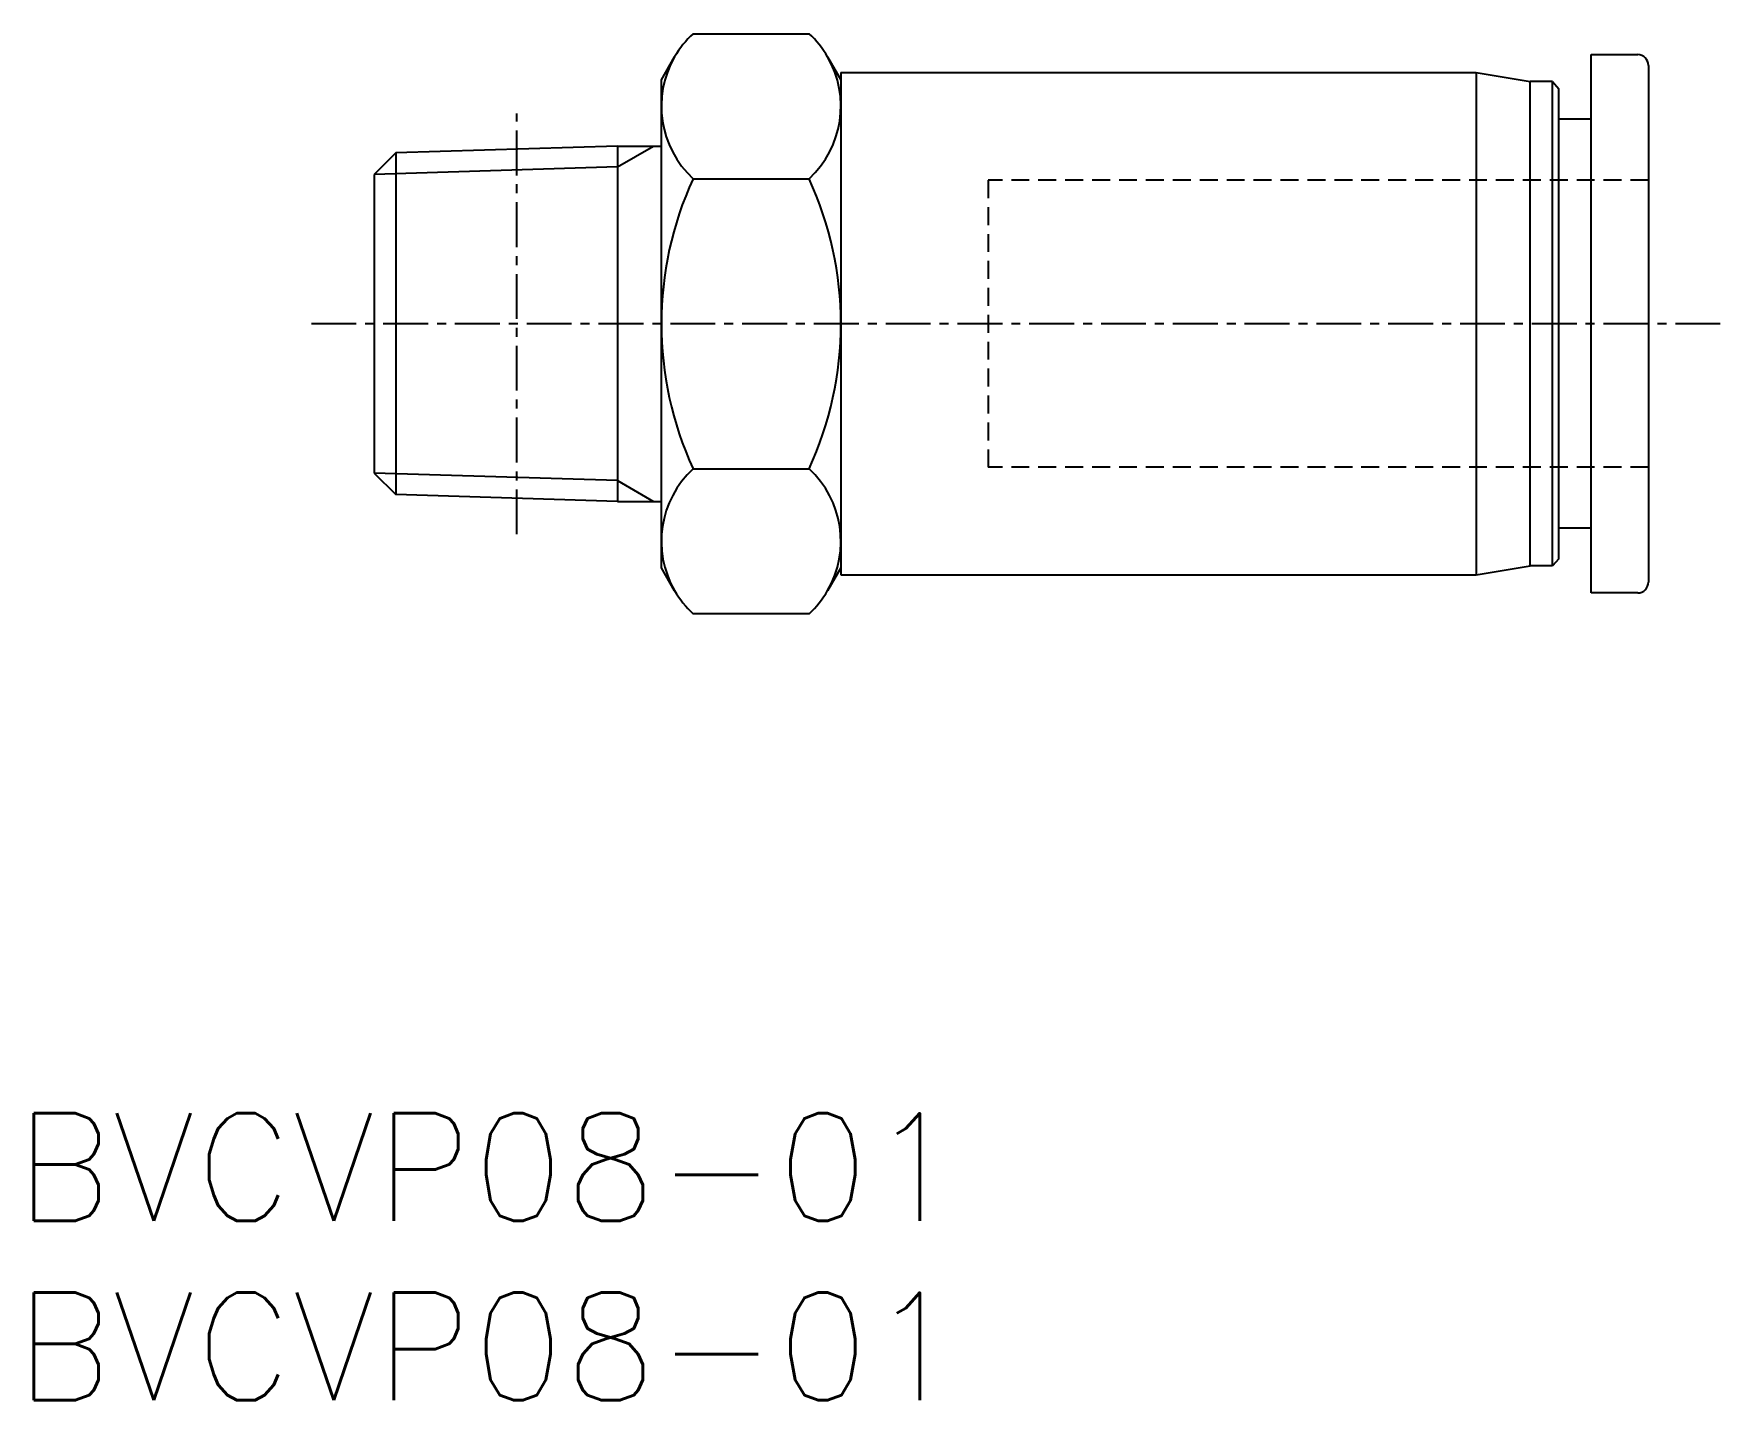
# Model space of a CAD drawing. Extents: x 0.5 to 47.5, y 0 to 38.1.
import ezdxf

# ---------------------------------------------------------------- set-up
doc = ezdxf.new("R2010")
doc.units = 0
doc.linetypes.add('CENTER', pattern=[2, 1.25, -0.25, 0.25, -0.25])
doc.linetypes.add('DASHED', pattern=[0.75, 0.5, -0.25])
doc.layers.get('0').update_dxf_attribs({"linetype": 'CONTINUOUS'})
doc.layers.add('CENTER', color=1, linetype='CENTER')
doc.styles.get("Standard").update_dxf_attribs({"font": 'txt.shx'})

# ---------------------------------------------------------------- blocks, each defined once
blk = doc.blocks.new('*U11')
at = {"color": 7, "linetype": 'CONTINUOUS'}
blk.add_text('BVCVP08-01', height=3, dxfattribs=at).set_placement((0, 0))
blk = doc.blocks.new('*U12')
at = {"color": 7, "linetype": 'CONTINUOUS'}
blk.add_text('BVCVP08-01', height=3, dxfattribs=at).set_placement((0, 5))

msp = doc.modelspace()

# ---------------------------------------------------------------- linework, layer by layer
at = {"color": 7, "linetype": 'CONTINUOUS'}
for p, q in [((18.884, 38.083), (22.116, 38.083)), ((18, 36.799), (18.369, 37.438)), ((22.631, 37.438), (23, 36.799)), ((43.9, 37.5), (45.2, 37.5)), ((43.9, 22.5), (43.9, 37.5)), ((45.5, 37.2), (45.5, 22.8)), ((18, 23.201), (18, 36.799)), ((23, 37), (23, 23)), ((23, 37), (40.7, 37)), ((40.7, 37), (40.7, 23)), ((40.7, 37), (42.2, 36.75)), ((42.825, 36.75), (42.2, 36.75)), ((42.2, 23.25), (42.2, 36.75)), ((42.825, 23.25), (42.825, 36.75)), ((42.825, 36.75), (43, 36.55)), ((43, 23.45), (43, 36.55)), ((43.9, 35.7), (43, 35.7)), ((16.777, 34.952), (10.6, 34.759)), ((16.777, 34.952), (16.777, 25.048)), ((16.777, 34.952), (18, 34.952)), ((10.6, 34.759), (10, 34.159)), ((10.6, 34.759), (10.6, 25.241)), ((10, 34.159), (10, 25.841)), ((18.884, 34.041), (22.116, 34.041)), ((18.884, 25.959), (22.116, 25.959)), ((10, 25.841), (10.6, 25.241)), ((16.777, 25.048), (10.6, 25.241)), ((16.777, 25.048), (18, 25.048)), ((43.9, 24.3), (43, 24.3)), ((18.369, 22.562), (18, 23.201)), ((23, 23.201), (22.631, 22.562)), ((40.7, 23), (42.2, 23.25)), ((42.825, 23.25), (42.2, 23.25)), ((43, 23.45), (42.825, 23.25)), ((23, 23), (40.7, 23)), ((45.2, 22.5), (43.9, 22.5)), ((22.116, 21.917), (18.884, 21.917))]:
    msp.add_line(p, q, dxfattribs=at)
at = {"color": 3, "linetype": 'CONTINUOUS'}
for p, q in [((16.777, 34.371), (17.784, 34.952)), ((16.777, 34.371), (10, 34.159)), ((16.777, 25.629), (10, 25.841)), ((16.777, 25.629), (17.784, 25.048))]:
    msp.add_line(p, q, dxfattribs=at)
at = {"color": 3, "linetype": 'DASHED'}
for p, q in [((27.1, 34), (27.1, 26)), ((45.5, 34), (27.1, 34)), ((45.5, 26), (27.1, 26))]:
    msp.add_line(p, q, dxfattribs=at)
at = {"color": 7, "linetype": 'CONTINUOUS'}
for centre, radius, start, end in [((20.751, 36.062), 2.751, 132.7344, 150), ((20.249, 36.062), 2.751, 30, 47.2656), ((20.751, 36.062), 2.751, 150, 227.2656), ((20.249, 36.062), 2.751, 312.7344, 30), ((45.2, 37.2), 0.3, 0, 90), ((27.678, 30), 9.678, 155.318, 204.682), ((13.322, 30), 9.678, 335.318, 24.682), ((20.751, 23.938), 2.751, 132.7344, 210), ((20.249, 23.938), 2.751, 330, 47.2656), ((20.751, 23.938), 2.751, 210, 227.2656), ((20.249, 23.938), 2.751, 312.7344, 330), ((45.2, 22.8), 0.3, 270, 0)]:
    msp.add_arc(centre, radius, start, end, dxfattribs=at)
at = {"layer": 'CENTER', "color": 1, "linetype": 'CENTER'}
for p, q in [((13.97, 24.136), (13.97, 35.864)), ((47.5, 30), (8, 30))]:
    msp.add_line(p, q, dxfattribs=at)

# ---------------------------------------------------------------- block references
at = {"color": 7, "linetype": 'CONTINUOUS'}
for name in ['*U12', '*U11']:
    msp.add_blockref(name, (0, 0), dxfattribs=at)

doc.saveas('drawing.dxf')
